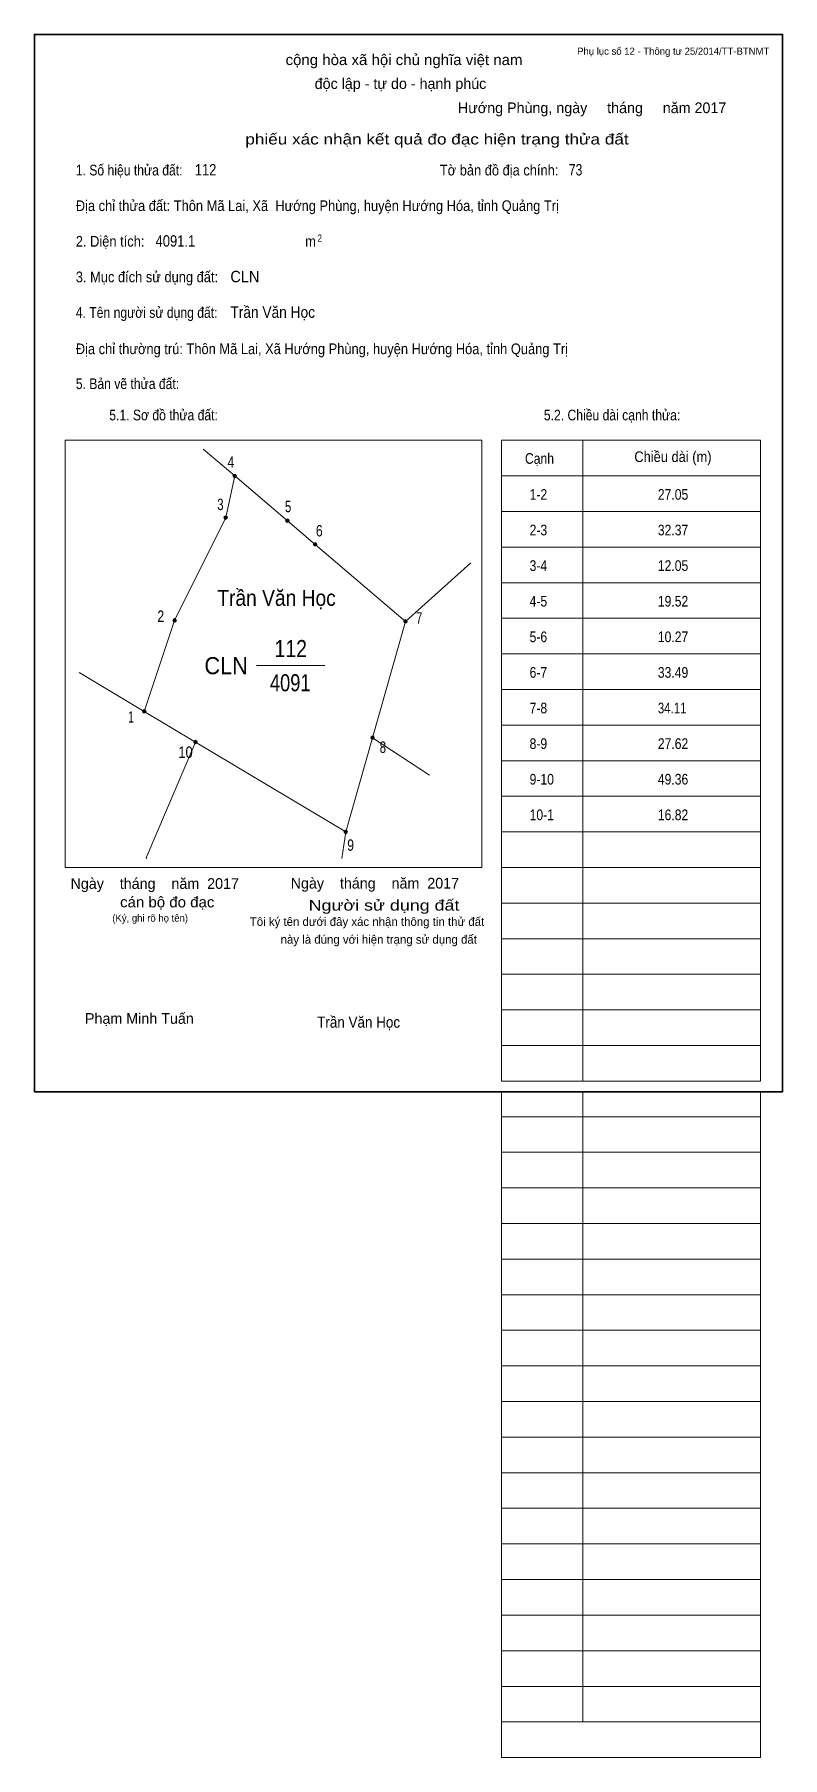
# Model space of a CAD drawing. Header units: centimetres. Extents: x 0 to 21, y -18.7 to 29.7.
import ezdxf
from ezdxf.enums import TextEntityAlignment as Align

# ---------------------------------------------------------------- set-up
doc = ezdxf.new("R2010")
doc.units = ezdxf.units.CM
doc.header["$LTSCALE"] = 0.12
for name, color, linetype in [('2', 7, 'Continuous'), ('30', 7, 'Continuous'), ('34', 7, 'Continuous')]:
    doc.layers.add(name, color=color, linetype=linetype)
for name, color, linetype, lineweight in [('32', 7, 'Continuous', 13), ('33', 7, 'Continuous', 13), ('6', 7, 'Continuous', 13), ('63', 7, 'Continuous', 13)]:
    doc.layers.add(name, color=color, linetype=linetype, lineweight=lineweight)

msp = doc.modelspace()

# ---------------------------------------------------------------- hatches: boundary and pattern name
at = {"layer": '32'}
for points in [[(5.6719, 17.3005, 1), (5.5719, 17.3005, 1)], [(5.4169, 16.1285, 1), (5.3169, 16.1285, 1)], [(7.1515, 16.0399, 1), (7.0515, 16.0399, 1)], [(7.9301, 15.3768, 1), (7.8301, 15.3768, 1)], [(3.9851, 13.241, 1), (3.8851, 13.241, 1)], [(10.4672, 13.2131, 1), (10.3672, 13.2131, 1)], [(3.1328, 10.6859, 1), (3.0328, 10.6859, 1)], [(4.5696, 9.8256, 1), (4.4696, 9.8256, 1)], [(9.5382, 9.9461, 1), (9.4382, 9.9461, 1)], [(8.7865, 7.3005, 1), (8.6865, 7.3005, 1)]]:
    msp.add_hatch(color=256, dxfattribs=at).paths.add_polyline_path(points)

# ---------------------------------------------------------------- linework, layer by layer
for centre in [(5.6219, 17.3005), (5.3669, 16.1285), (7.1015, 16.0399), (7.8801, 15.3768), (3.9351, 13.241), (10.4172, 13.2131), (3.0828, 10.6859), (4.5196, 9.8256), (9.4882, 9.9461), (8.7365, 7.3005)]:
    msp.add_circle(centre, 0.05, dxfattribs=at)
at = {"layer": '33'}
msp.add_line((6.23, 11.97), (8.15, 11.97), dxfattribs=at)
at = {"layer": '6'}
for p, q in [((4.74, 18.05), (5.62, 17.3)), ((9.49, 9.94), (11.09, 8.89)), ((8.63, 6.55), (8.74, 7.3))]:
    msp.add_line(p, q, dxfattribs=at)
for points in [[(5.62, 17.3), (5.37, 16.13), (3.93, 13.24), (3.08, 10.68)], [(5.62, 17.3), (7.1, 16.04), (7.88, 15.37)], [(7.88, 15.37), (10.42, 13.21), (12.25, 14.86)], [(10.42, 13.21), (9.49, 9.94), (8.74, 7.3)], [(8.74, 7.3), (4.52, 9.82), (3.08, 10.68), (1.25, 11.78)], [(4.52, 9.82), (3.14, 6.57), (3.15, 6.55)]]:
    msp.add_lwpolyline(points, dxfattribs=at)
at = {"layer": '63'}
for p, q in [((0.86, 18.3), (12.56, 18.3)), ((0.86, 6.3), (0.86, 18.3)), ((12.56, 6.3), (12.56, 18.3)), ((13.11, 18.3), (20.38, 18.3)), ((13.11, 0.3), (13.11, 18.3)), ((15.39, 0.3), (15.39, 18.3)), ((20.38, 0.3), (20.38, 18.3)), ((13.11, 17.3), (20.38, 17.3)), ((13.11, 16.3), (20.38, 16.3)), ((13.11, 15.3), (20.38, 15.3)), ((13.11, 14.3), (20.38, 14.3)), ((13.11, 13.3), (20.38, 13.3)), ((13.11, 12.3), (20.38, 12.3)), ((13.11, 11.3), (20.38, 11.3)), ((13.11, 10.3), (20.38, 10.3)), ((13.11, 9.3), (20.38, 9.3)), ((13.11, 8.3), (20.38, 8.3)), ((13.11, 7.3), (20.38, 7.3)), ((0.86, 6.3), (12.56, 6.3)), ((13.11, 6.3), (20.38, 6.3)), ((13.11, 5.3), (20.38, 5.3)), ((13.11, 4.3), (20.38, 4.3)), ((13.11, 3.3), (20.38, 3.3)), ((13.11, 2.3), (20.38, 2.3)), ((13.11, 1.3), (20.38, 1.3)), ((13.11, 0.3), (20.38, 0.3)), ((13.11, -18.7), (13.11, 0)), ((15.39, -17.7), (15.39, 0)), ((20.38, -18.7), (20.38, 0)), ((13.11, -0.7), (20.38, -0.7)), ((13.11, -0.7), (20.38, -0.7)), ((13.11, -1.7), (20.38, -1.7)), ((13.11, -2.7), (20.38, -2.7)), ((13.11, -3.7), (20.38, -3.7)), ((13.11, -4.7), (20.38, -4.7)), ((13.11, -5.7), (20.38, -5.7)), ((13.11, -6.7), (20.38, -6.7)), ((13.11, -7.7), (20.38, -7.7)), ((13.11, -8.7), (20.38, -8.7)), ((13.11, -9.7), (20.38, -9.7)), ((13.11, -10.7), (20.38, -10.7)), ((13.11, -11.7), (20.38, -11.7)), ((13.11, -12.7), (20.38, -12.7)), ((13.11, -13.7), (20.38, -13.7)), ((13.11, -14.7), (20.38, -14.7)), ((13.11, -15.7), (20.38, -15.7)), ((13.11, -16.7), (20.38, -16.7)), ((13.11, -17.7), (20.38, -17.7)), ((13.11, -18.7), (20.38, -18.7))]:
    msp.add_line(p, q, dxfattribs=at)
at = {"layer": '63', "lineweight": 35}
msp.add_lwpolyline([(0, 0), (0, 29.7), (21, 29.7), (21, 0)], close=True, dxfattribs=at)

# ---------------------------------------------------------------- texts
at = {"layer": '2', "width": 0.9}
for height, p in [(0.448, (6.795, 13.65)), (0.3136, (9.1, 1.8))]:
    msp.add_text('Trần Văn Học', height=height, dxfattribs=at).set_placement(p, align=Align.CENTER)
at = {"layer": '30'}
for s, width, p in [('1-2', 0.85, (13.9, 16.63)), ('27.05', 0.85, (17.5, 16.63)), ('2-3', 0.85, (13.9, 15.63)), ('32.37', 0.85, (17.5, 15.63)), ('3-4', 0.85, (13.9, 14.63)), ('12.05', 0.85, (17.5, 14.63)), ('4-5', 0.85, (13.9, 13.63)), ('19.52', 0.85, (17.5, 13.63)), ('5-6', 0.85, (13.9, 12.63)), ('10.27', 0.85, (17.5, 12.63)), ('6-7', 0.85, (13.9, 11.63)), ('33.49', 0.85, (17.5, 11.63)), ('7-8', 0.85, (13.9, 10.63)), ('34.11', 0.8, (17.5, 10.63)), ('8-9', 0.85, (13.9, 9.63)), ('27.62', 0.85, (17.5, 9.63)), ('9-10', 0.85, (13.9, 8.63)), ('49.36', 0.85, (17.5, 8.63)), ('10-1', 0.85, (13.9, 7.63)), ('16.82', 0.85, (17.5, 7.63))]:
    msp.add_text(s, height=0.3, dxfattribs=dict(at, width=width)).set_placement(p)
at = {"layer": '32'}
for s, width, p in [('4', 0.8, (5.515, 17.53)), ('3', 0.75, (5.22, 16.34)), ('5', 0.75, (7.12, 16.28)), ('6', 0.8, (7.995, 15.6)), ('2', 0.8, (3.545, 13.2)), ('7', 0.75, (10.8, 13.15)), ('1', 0.65, (2.71, 10.37)), ('10', 0.85, (4.24, 9.38)), ('8', 0.75, (9.78, 9.52)), ('9', 0.8, (8.875, 6.77))]:
    msp.add_text(s, height=0.32, dxfattribs=dict(at, width=width)).set_placement(p, align=Align.CENTER)
at = {"layer": '33'}
for s, width, p in [('112', 0.85, (7.195, 12.21)), ('4091', 0.8, (7.18, 11.25))]:
    msp.add_text(s, height=0.4799, dxfattribs=dict(at, width=width)).set_placement(p, align=Align.CENTER)
at = {"layer": '33', "width": 0.95}
msp.add_text('CLN', height=0.4799, dxfattribs=at).set_placement((5.99, 11.73), align=Align.RIGHT)
at = {"layer": '34'}
for s, width, p in [('112', 0.85, (4.5, 25.74)), ('73', 0.8, (15, 25.74)), ('4091.1', 0.85, (3.4, 23.74)), ('CLN', 0.95, (5.5, 22.74)), ('Trần Văn Học', 0.9, (5.5, 21.74))]:
    msp.add_text(s, height=0.32, dxfattribs=dict(at, width=width)).set_placement(p)
at = {"layer": '63', "width": 1.05}
msp.add_text('cộng hòa xã hội chủ nghĩa việt nam', height=0.3, dxfattribs=at).set_placement((10.375, 28.84), align=Align.CENTER)
at = {"layer": '63'}
for s, height, p in [('Phụ lục số 12 - Thông tư 25/2014/TT-BTNMT', 0.2, (20.63, 29.13)), ('Ngày    tháng    năm  2017', 0.3, (5.74, 5.7)), ('Ngày    tháng    năm  2017', 0.3, (11.92, 5.71)), ('(Ký, ghi rõ họ tên)', 0.2, (4.31, 4.78))]:
    msp.add_text(s, height=height, dxfattribs=at).set_placement(p, align=Align.RIGHT)
for s, height, p in [('độc lập - tự do - hạnh phúc', 0.3, (10.275, 28.17)), ('Hướng Phùng, ngày     tháng     năm 2017', 0.3, (15.655, 27.49)), ('Tôi ký tên dưới đây xác nhận thông tin thử đất', 0.24, (9.335, 4.66)), ('này là đúng với hiện trạng sử dụng đất', 0.24, (9.665, 4.16)), ('Phạm Minh Tuấn', 0.3, (2.945, 1.91))]:
    msp.add_text(s, height=height, dxfattribs=at).set_placement(p, align=Align.CENTER)
for s, width, p in [('phiếu xác nhận kết quả đo đạc hiện trạng thửa đất', 1.2, (16.68, 26.61)), ('cán bộ đo đạc', 1.05, (5.05, 5.18)), ('Người sử dụng đất', 1.25, (11.93, 5.09))]:
    msp.add_text(s, height=0.3, dxfattribs=dict(at, width=width)).set_placement(p, align=Align.RIGHT)
for s, height, width, p in [('1. Số hiệu thửa đất:', 0.3, 0.85, (1.16, 25.74)), ('Tờ bản đồ địa chính:', 0.3, 0.9, (11.38, 25.74)), ('Địa chỉ thửa đất: Thôn Mã Lai, Xã  Hướng Phùng, huyện Hướng Hóa, tỉnh Quảng Trị', 0.3, 0.9, (1.16, 24.74)), ('2. Diện tích:', 0.3, 0.9, (1.16, 23.74)), ('m', 0.3, 0.9, (7.6, 23.74)), ('2', 0.2, 0.8, (7.95, 23.88)), ('3. Mục đích sử dụng đất:', 0.3, 0.9, (1.16, 22.74)), ('4. Tên người sử dụng đất:', 0.3, 0.85, (1.16, 21.74)), ('Địa chỉ thường trú: Thôn Mã Lai, Xã Hướng Phùng, huyện Hướng Hóa, tỉnh Quảng Trị', 0.3, 0.9, (1.16, 20.72)), ('5. Bản vẽ thửa đất:', 0.3, 0.85, (1.16, 19.74)), ('5.1. Sơ đồ thửa đất:', 0.3, 0.85, (2.1, 18.86)), ('5.2. Chiều dài cạnh thửa:', 0.3, 0.85, (14.3, 18.86)), ('Cạnh', 0.3, 0.85, (13.77, 17.64)), ('Chiều dài (m)', 0.3, 0.9, (16.84, 17.69))]:
    msp.add_text(s, height=height, dxfattribs=dict(at, width=width)).set_placement(p)

doc.saveas('drawing.dxf')
